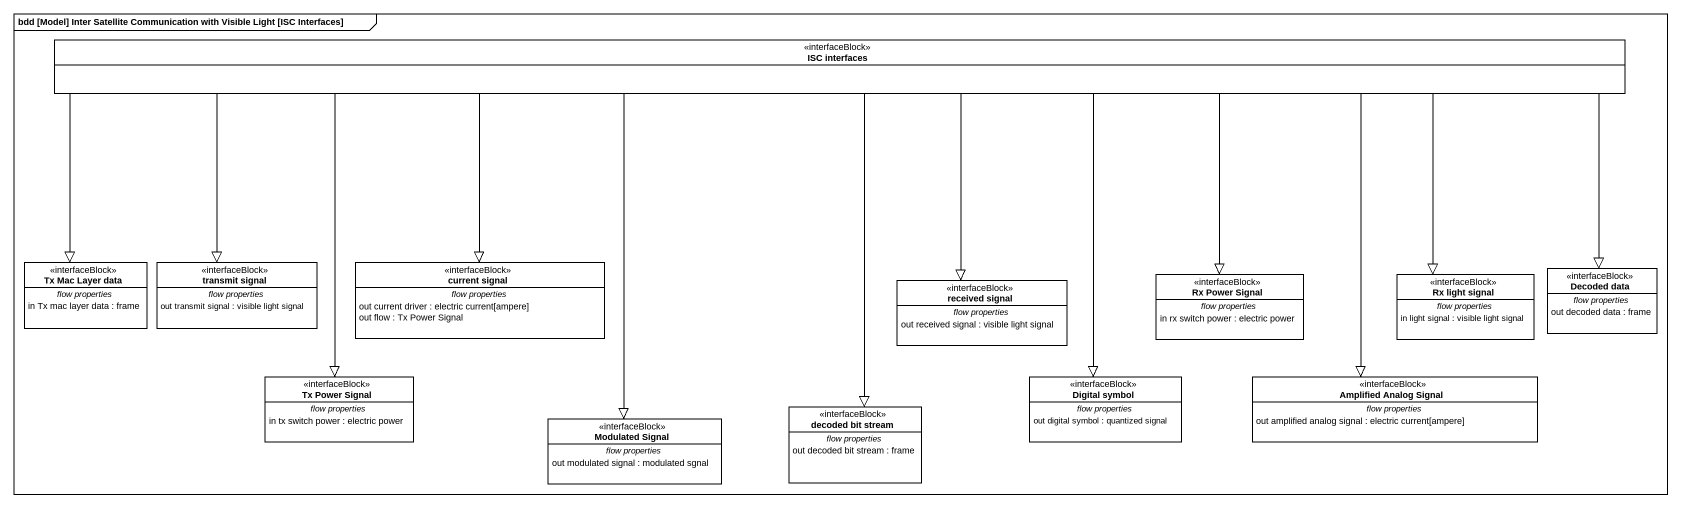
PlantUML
@startuml
mainframe bdd [Model] Inter Satellite Communication with Visible Light [ISC Interfaces]
hide circle
hide empty members
class "ISC interfaces" as ISC_interfaces <<interfaceBlock>>
class "Tx Mac Layer data" as Tx_Mac_Layer_data <<interfaceBlock>> {
  -- flow properties --
  in Tx mac layer data : frame
}
class "transmit signal" as transmit_signal <<interfaceBlock>> {
  -- flow properties --
  out transmit signal : visible light signal
}
class "current signal" as current_signal <<interfaceBlock>> {
  -- flow properties --
  out current driver : electric current[ampere]
  out flow : Tx Power Signal
}
class "received signal" as received_signal <<interfaceBlock>> {
  -- flow properties --
  out received signal : visible light signal
}
class "Rx Power Signal" as Rx_Power_Signal <<interfaceBlock>> {
  -- flow properties --
  in rx switch power : electric power
}
class "Rx light signal" as Rx_light_signal <<interfaceBlock>> {
  -- flow properties --
  in light signal : visible light signal
}
class "Decoded data" as Decoded_data <<interfaceBlock>> {
  -- flow properties --
  out decoded data : frame
}
class "Tx Power Signal" as Tx_Power_Signal <<interfaceBlock>> {
  -- flow properties --
  in tx switch power : electric power
}
class "Digital symbol" as Digital_symbol <<interfaceBlock>> {
  -- flow properties --
  out digital symbol : quantized signal
}
class "Amplified Analog Signal" as Amplified_Analog_Signal <<interfaceBlock>> {
  -- flow properties --
  out amplified analog signal : electric current[ampere]
}
class "decoded bit stream" as decoded_bit_stream <<interfaceBlock>> {
  -- flow properties --
  out decoded bit stream : frame
}
class "Modulated Signal" as Modulated_Signal <<interfaceBlock>> {
  -- flow properties --
  out modulated signal : modulated sgnal
}
ISC_interfaces -left-|> Tx_Mac_Layer_data
ISC_interfaces -left-|> transmit_signal
ISC_interfaces --|> current_signal
ISC_interfaces --|> received_signal
ISC_interfaces --|> Rx_Power_Signal
ISC_interfaces -right-|> Rx_light_signal
ISC_interfaces -right-|> Decoded_data
ISC_interfaces --|> Tx_Power_Signal
ISC_interfaces --|> Digital_symbol
ISC_interfaces --|> Amplified_Analog_Signal
ISC_interfaces --|> decoded_bit_stream
ISC_interfaces --|> Modulated_Signal
@enduml
